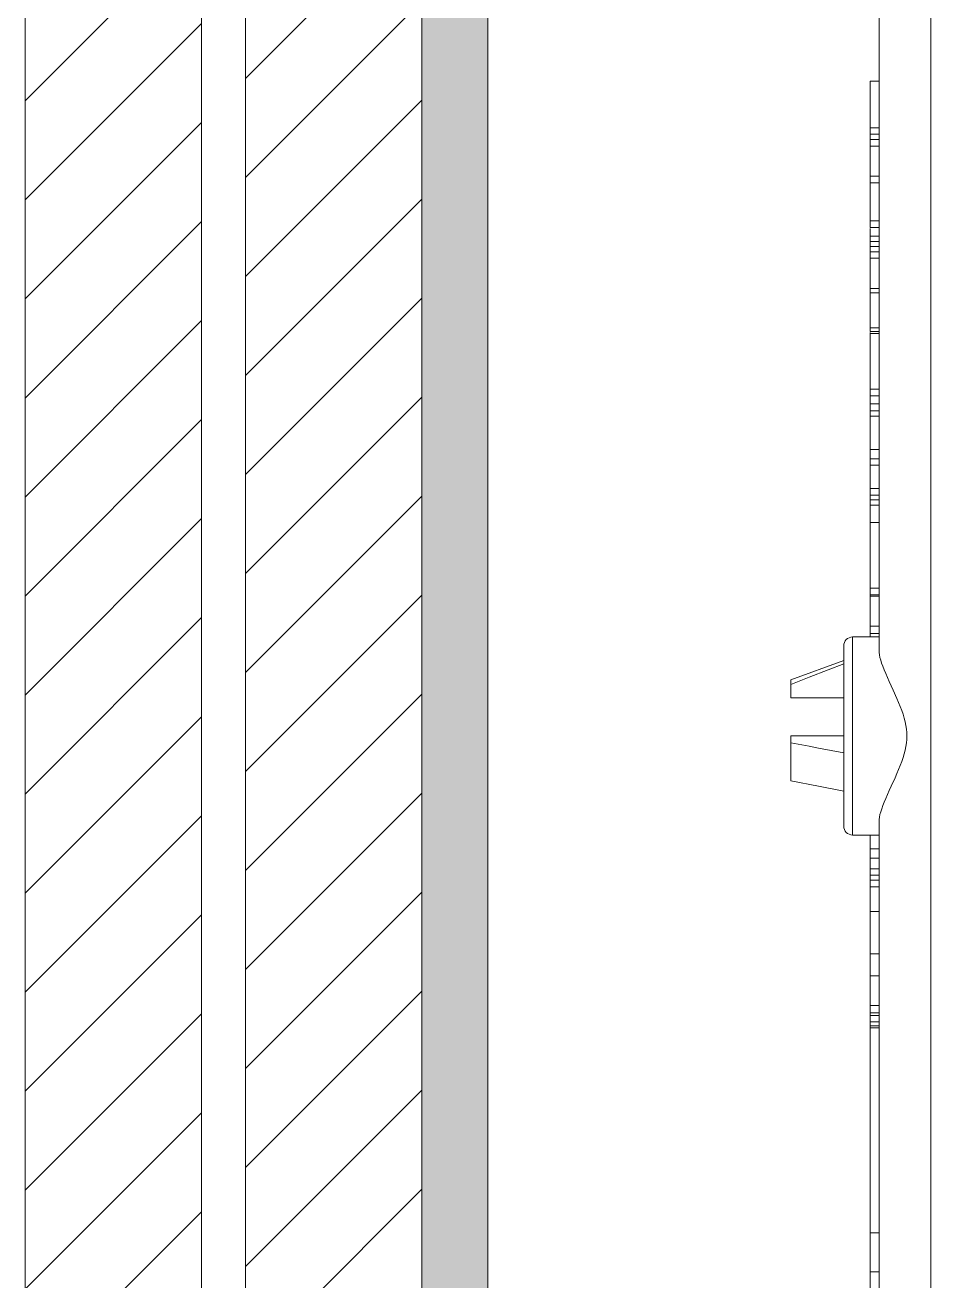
# Model space of a CAD drawing. Header units: millimetres. Extents: x -853320 to 19484, y -510814 to 9708.
# Drawn here: x 14075.85 to 14096.51, y 7673.46 to 7701.93 of the extents above; entities that cross this region are included whole.
import ezdxf

# ---------------------------------------------------------------- set-up
doc = ezdxf.new("R2010")
doc.units = ezdxf.units.MM
for name, color, linetype, lineweight in [('F_DIBOND_soffitto_cassone', 7, 'Continuous', 5), ('F_ELETTRICO', 22, 'Continuous', 5), ('F_IMPIANTO IDRAULICO', 7, 'Continuous', 5), ('F_MINERAL WALL', 6, 'Continuous', 5), ('F_TUBOLARE sez.40x40', 7, 'Continuous', 5)]:
    doc.layers.add(name, color=color, linetype=linetype, lineweight=lineweight)
pattern_1 = [(45, (-4.5022, -644), (-1.122532015, 1.122532015), [])]

# ---------------------------------------------------------------- blocks, each defined once
blk = doc.blocks.new('SCATOLA INCASSO_1 P_sezione e pianta')
at = {"layer": 'F_ELETTRICO'}
for p, q in [((55470.994, -13682.187), (55470.994, -13651.487)), ((55469.815, -13660.994), (55469.815, -13697.529)), ((55470.994, -13669.278), (55471.194, -13669.278)), ((55471.194, -13669.278), (55471.194, -13672.597)), ((55470.994, -13670.341), (55471.194, -13670.341)), ((55470.994, -13670.482), (55471.194, -13670.482)), ((55470.994, -13670.601), (55471.194, -13670.601)), ((55470.994, -13670.753), (55471.194, -13670.753)), ((55470.994, -13671.435), (55471.194, -13671.435)), ((55470.994, -13671.586), (55471.194, -13671.586)), ((55470.994, -13672.444), (55471.194, -13672.444)), ((55470.994, -13672.597), (55471.194, -13672.597)), ((55471.194, -13672.624), (55471.194, -13674.958)), ((55470.994, -13672.792), (55471.194, -13672.792)), ((55470.994, -13672.918), (55471.194, -13672.918)), ((55470.994, -13673.027), (55471.194, -13673.027)), ((55470.994, -13673.149), (55471.194, -13673.149)), ((55470.994, -13673.291), (55471.194, -13673.291)), ((55470.994, -13673.98), (55471.194, -13673.98)), ((55470.994, -13674.083), (55471.194, -13674.083)), ((55470.994, -13674.875), (55471.194, -13674.875)), ((55470.994, -13674.958), (55471.194, -13674.958)), ((55470.994, -13675.001), (55471.194, -13675.001)), ((55471.194, -13674.982), (55471.194, -13681.88)), ((55470.994, -13676.264), (55471.194, -13676.264)), ((55470.994, -13676.417), (55471.194, -13676.417)), ((55470.994, -13676.595), (55471.194, -13676.595)), ((55470.994, -13676.755), (55471.194, -13676.755)), ((55470.994, -13676.878), (55471.194, -13676.878)), ((55470.994, -13677.631), (55471.194, -13677.631)), ((55470.994, -13677.844), (55471.194, -13677.844)), ((55470.994, -13677.985), (55471.194, -13677.985)), ((55470.994, -13678.517), (55471.194, -13678.517)), ((55470.994, -13678.668), (55471.194, -13678.668)), ((55470.994, -13678.771), (55471.194, -13678.771)), ((55470.994, -13678.893), (55471.194, -13678.893)), ((55470.994, -13679.287), (55471.194, -13679.287)), ((55470.994, -13680.775), (55471.194, -13680.775)), ((55470.994, -13680.929), (55471.194, -13680.929)), ((55471.194, -13680.954), (55470.994, -13680.954)), ((55470.994, -13681.635), (55471.194, -13681.635)), ((55470.994, -13681.802), (55471.194, -13681.802)), ((55470.994, -13681.878), (55471.596, -13681.883)), ((55471.596, -13681.883), (55471.596, -13686.373)), ((55471.794, -13682.083), (55471.794, -13686.172)), ((55471.794, -13682.419), (55472.994, -13682.856)), ((55471.794, -13682.494), (55472.151, -13682.63)), ((55472.151, -13682.63), (55472.582, -13682.797)), ((55472.582, -13682.797), (55472.994, -13682.958)), ((55472.994, -13682.856), (55472.994, -13683.262)), ((55471.794, -13683.262), (55472.994, -13683.262)), ((55471.794, -13684.128), (55472.994, -13684.128)), ((55472.994, -13685.146), (55472.994, -13684.128)), ((55472.369, -13684.402), (55471.794, -13684.512)), ((55472.369, -13685.268), (55472.994, -13685.146)), ((55471.794, -13685.378), (55472.369, -13685.268)), ((55470.994, -13716.768), (55470.994, -13686.067)), ((55470.994, -13686.378), (55471.596, -13686.373)), ((55471.194, -13686.376), (55471.194, -13701.372)), ((55470.994, -13686.685), (55471.194, -13686.685)), ((55470.994, -13686.901), (55471.194, -13686.901)), ((55470.994, -13687.139), (55471.194, -13687.139)), ((55470.994, -13687.281), (55471.194, -13687.281)), ((55470.994, -13687.4), (55471.194, -13687.4)), ((55470.994, -13687.551), (55471.194, -13687.551)), ((55471.194, -13688.109), (55470.994, -13688.109)), ((55471.194, -13689.071), (55470.994, -13689.071)), ((55470.994, -13689.566), (55471.194, -13689.566)), ((55470.994, -13690.238), (55471.194, -13690.238)), ((55470.994, -13690.405), (55471.194, -13690.405)), ((55470.994, -13690.464), (55471.194, -13690.464)), ((55470.994, -13690.61), (55471.194, -13690.61)), ((55470.994, -13690.699), (55471.194, -13690.699)), ((55470.994, -13690.744), (55471.194, -13690.744)), ((55470.994, -13695.397), (55471.194, -13695.397)), ((55470.994, -13696.281), (55471.194, -13696.281))]:
    blk.add_line(p, q, dxfattribs=at)
for points in [[(55470.588, -13683.276), (55470.673, -13683.087), (55470.717, -13682.99), (55470.762, -13682.894), (55470.804, -13682.801), (55470.842, -13682.712), (55470.878, -13682.628), (55470.909, -13682.548), (55470.935, -13682.475), (55470.956, -13682.407), (55470.973, -13682.345), (55470.985, -13682.287), (55470.992, -13682.235), (55470.994, -13682.187)], [(55470.361, -13684.128), (55470.363, -13684.05), (55470.371, -13683.97), (55470.383, -13683.889), (55470.4, -13683.806), (55470.422, -13683.722), (55470.448, -13683.636), (55470.478, -13683.549), (55470.512, -13683.459), (55470.549, -13683.368), (55470.588, -13683.276)], [(55470.717, -13685.265), (55470.63, -13685.074), (55470.588, -13684.98), (55470.549, -13684.887), (55470.512, -13684.796), (55470.478, -13684.707), (55470.448, -13684.619), (55470.422, -13684.533), (55470.4, -13684.449), (55470.383, -13684.367), (55470.371, -13684.285), (55470.363, -13684.206), (55470.361, -13684.128)], [(55472.994, -13684.28), (55472.582, -13684.36), (55472.369, -13684.402)], [(55470.994, -13686.068), (55470.992, -13686.021), (55470.984, -13685.968), (55470.973, -13685.911), (55470.956, -13685.848), (55470.934, -13685.78), (55470.908, -13685.707), (55470.877, -13685.627), (55470.842, -13685.543), (55470.803, -13685.454), (55470.762, -13685.361), (55470.717, -13685.265)]]:
    blk.add_lwpolyline(points, dxfattribs=at)
for centre, start, end in [((55471.594, -13682.083), 0, 89.5), ((55471.594, -13686.173), 270.5, 0)]:
    blk.add_arc(centre, 0.2, start, end, dxfattribs=at)
blk = doc.blocks.new('BAGNO_camera doppia_rev.02_pianta')
at = {"layer": 'F_DIBOND_soffitto_cassone'}
h = blk.add_hatch(dxfattribs=at)
h.set_pattern_fill('ANSI31', color=1, scale=0.5)
h.set_pattern_definition(pattern_1)
h.paths.add_polyline_path([(31973.616, 22996.66), (31977.616, 22996.66), (31977.616, 22496.66), (31973.616, 22496.66)])
at = {"layer": 'F_MINERAL WALL'}
h = blk.add_hatch(dxfattribs=at)
h.set_pattern_fill('ANSI31', color=256, scale=0.5)
h.set_pattern_definition(pattern_1)
h.paths.add_polyline_path([(31968.616, 22996.66), (31972.616, 22996.66), (31972.616, 22496.66), (31968.616, 22496.66)])
at = {"layer": 'F_TUBOLARE sez.40x40', "true_color": 0x636466}
h = blk.add_hatch(color=251, dxfattribs=at)
h.dxf.hatch_style = 1
h.paths.add_polyline_path([(31977.616, 22496.66), (32017.616, 22496.66), (32017.616, 22996.66), (31977.616, 22996.66)])
h.paths.add_polyline_path([(31979.116, 22496.66), (32016.116, 22496.66), (32016.116, 22996.66), (31979.116, 22996.66)], flags=17)
at = {"layer": 'F_DIBOND_soffitto_cassone', "color": 1}
blk.add_lwpolyline([(31973.616, 22996.66), (31977.616, 22996.66), (31977.616, 22496.66), (31973.616, 22496.66)], close=True, dxfattribs=at)
at = {"layer": 'F_MINERAL WALL'}
blk.add_lwpolyline([(31968.616, 22996.66), (31972.616, 22996.66), (31972.616, 22496.66), (31968.616, 22496.66)], close=True, dxfattribs=at)
at = {"layer": 'F_TUBOLARE sez.40x40'}
for points in [[(31977.616, 22496.66), (32017.616, 22496.66), (32017.616, 22996.66), (31977.616, 22996.66)], [(31979.116, 22496.66), (32016.116, 22496.66), (32016.116, 22996.66), (31979.116, 22996.66)]]:
    blk.add_lwpolyline(points, close=True, dxfattribs=at)
at = {"layer": 'F_DIBOND_soffitto_cassone', "color": 1, "xscale": -1}
blk.add_blockref('SCATOLA INCASSO_1 P_sezione e pianta', (87458.98, 36482.788), dxfattribs=at)

msp = doc.modelspace()

# ---------------------------------------------------------------- block references
at = {"layer": 'F_IMPIANTO IDRAULICO', "color": 1}
msp.add_blockref('BAGNO_camera doppia_rev.02_pianta', (-17892.766, -15112.845), dxfattribs=at)

doc.saveas('drawing.dxf')
